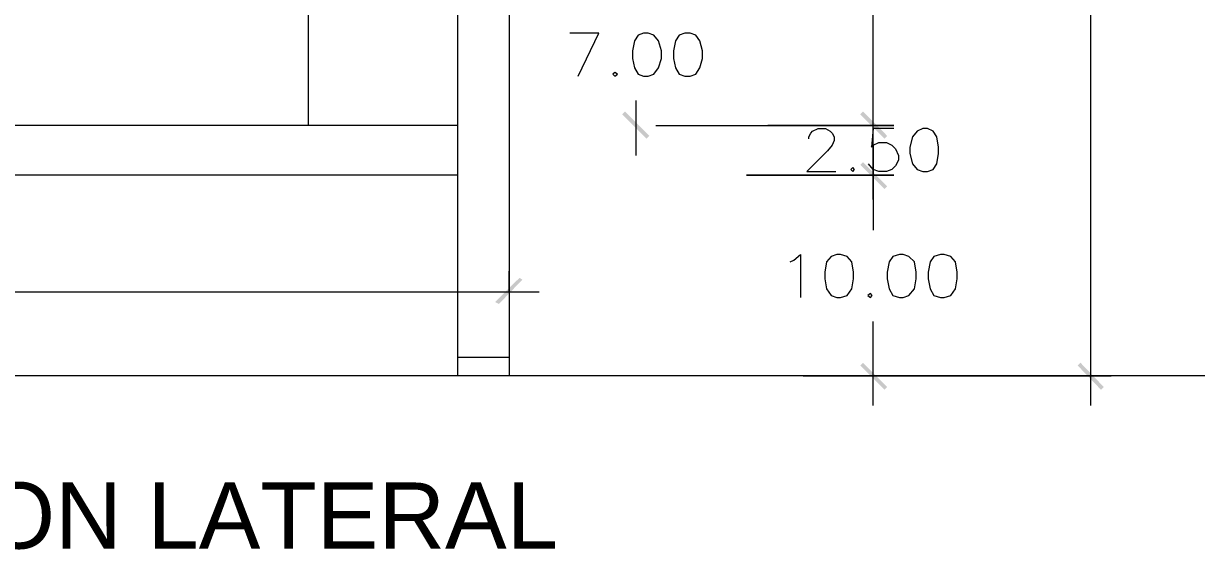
# Model space of a CAD drawing. Header units: inches. Extents: x 0.13 to 4.47, y 0.19 to 3.07.
# Drawn here: x 0.77 to 1.353, y 1.933 to 2.195 of the extents above; entities that cross this region are included whole.
import ezdxf

# ---------------------------------------------------------------- set-up
doc = ezdxf.new("R2010")
doc.units = ezdxf.units.IN
doc.header["$MEASUREMENT"] = 0
doc.layers.add('PDF_PDF5_PDF12_PDF11_0', color=7, linetype='Continuous')
doc.layers.add('PDF_Texto', color=7, linetype='Continuous')
doc.styles.add('PDF Arial', font='arial.ttf')

msp = doc.modelspace()

# ---------------------------------------------------------------- linework, layer by layer
at = {"layer": 'PDF_PDF5_PDF12_PDF11_0', "lineweight": 5}
for points in [[(1.01131, 2.21426), (1.01131, 2.01921), (0.98577, 2.01921), (0.98577, 2.21426), (0.48932, 2.21426), (0.48932, 2.01921), (0.46378, 2.01921), (0.46378, 2.73764)], [(1.30063, 2.00435), (1.30063, 2.37076)], [(1.19242, 2.12881), (1.19242, 2.34801)], [(0.91146, 2.14367), (0.91146, 2.21426)], [(1.07447, 2.12881), (1.07447, 2.15621)], [(1.19242, 2.10698), (1.19242, 2.11906), (1.19242, 2.14367), (1.19242, 2.15574)], [(0.98577, 2.14367), (0.48932, 2.14367)], [(1.08422, 2.14367), (1.09444, 2.14367), (1.20264, 2.14367), (1.13995, 2.14367)], [(1.19242, 2.13392), (1.19242, 2.09166)], [(0.98577, 2.11906), (0.48932, 2.11906)], [(1.20264, 2.11906), (1.12927, 2.11906), (1.20264, 2.11906)], [(1.01131, 2.06101), (1.01131, 2.07122)], [(0.44938, 2.06101), (1.02617, 2.06101)], [(1.19242, 2.00435), (1.19242, 2.04615)], [(0.98577, 2.0285), (1.01131, 2.0285)], [(1.27323, 2.01921), (0.25619, 2.01921)], [(2.95343, 2.01921), (0.36347, 2.01921)], [(1.15759, 2.01921), (1.31085, 2.01921)], [(1.1641, 2.01921), (1.20264, 2.01921)]]:
    msp.add_lwpolyline(points, dxfattribs=at)
at = {"layer": 'PDF_PDF5_PDF12_PDF11_0', "lineweight": 13}
for points in [[(1.04567, 2.16828), (1.05589, 2.18965), (1.04149, 2.18965)], [(1.16038, 2.13717), (1.16038, 2.1381), (1.16131, 2.13996), (1.16224, 2.14088), (1.16502, 2.14228), (1.16874, 2.14228), (1.17106, 2.14088), (1.17199, 2.13996), (1.17292, 2.1381), (1.17292, 2.13624), (1.17199, 2.13392), (1.16967, 2.13113), (1.15945, 2.12091), (1.17385, 2.12091)], [(1.20264, 2.14228), (1.19242, 2.14228), (1.1915, 2.13299), (1.19242, 2.13392), (1.19521, 2.13531), (1.19893, 2.13531), (1.20171, 2.13392), (1.20357, 2.13206), (1.20496, 2.12881), (1.20496, 2.12649), (1.20357, 2.1237), (1.20171, 2.12184), (1.19893, 2.12091), (1.19521, 2.12091), (1.19242, 2.12184), (1.1915, 2.12277), (1.1901, 2.12463)], [(1.15109, 2.07587), (1.15295, 2.0768), (1.1562, 2.07958), (1.1562, 2.05822)]]:
    msp.add_lwpolyline(points, dxfattribs=at)
for points in [[(1.07818, 2.18965), (1.0754, 2.18872), (1.07354, 2.18593), (1.07261, 2.18082), (1.07261, 2.17711), (1.07354, 2.17246), (1.0754, 2.16921), (1.07818, 2.16828), (1.0805, 2.16828), (1.08329, 2.16921), (1.08561, 2.17246), (1.08701, 2.17711), (1.08701, 2.18082), (1.08561, 2.18593), (1.08329, 2.18872), (1.0805, 2.18965)], [(1.09862, 2.18965), (1.09583, 2.18872), (1.09397, 2.18593), (1.09304, 2.18082), (1.09304, 2.17711), (1.09397, 2.17246), (1.09583, 2.16921), (1.09862, 2.16828), (1.1014, 2.16828), (1.10419, 2.16921), (1.10605, 2.17246), (1.10744, 2.17711), (1.10744, 2.18082), (1.10605, 2.18593), (1.10419, 2.18872), (1.1014, 2.18965)], [(1.06379, 2.17014), (1.06286, 2.16921), (1.06379, 2.16828), (1.06518, 2.16921)], [(1.21704, 2.14228), (1.21425, 2.14088), (1.21193, 2.1381), (1.21054, 2.13299), (1.21054, 2.12974), (1.21193, 2.12463), (1.21425, 2.12184), (1.21704, 2.12091), (1.21936, 2.12091), (1.22215, 2.12184), (1.224, 2.12463), (1.22493, 2.12974), (1.22493, 2.13299), (1.224, 2.1381), (1.22215, 2.14088), (1.21936, 2.14228)], [(1.18221, 2.12277), (1.18128, 2.12184), (1.18221, 2.12091), (1.18314, 2.12184)], [(1.17431, 2.07958), (1.17153, 2.07865), (1.1692, 2.07587), (1.16828, 2.07076), (1.16828, 2.06751), (1.1692, 2.0624), (1.17153, 2.05915), (1.17431, 2.05822), (1.17617, 2.05822), (1.17942, 2.05915), (1.18174, 2.0624), (1.18267, 2.06751), (1.18267, 2.07076), (1.18174, 2.07587), (1.17942, 2.07865), (1.17617, 2.07958)], [(1.20543, 2.07958), (1.20218, 2.07865), (1.20032, 2.07587), (1.19939, 2.07076), (1.19939, 2.06751), (1.20032, 2.0624), (1.20218, 2.05915), (1.20543, 2.05822), (1.20729, 2.05822), (1.21007, 2.05915), (1.21286, 2.0624), (1.21379, 2.06751), (1.21379, 2.07076), (1.21286, 2.07587), (1.21007, 2.07865), (1.20729, 2.07958)], [(1.22586, 2.07958), (1.22261, 2.07865), (1.22075, 2.07587), (1.21982, 2.07076), (1.21982, 2.06751), (1.22075, 2.0624), (1.22261, 2.05915), (1.22586, 2.05822), (1.22772, 2.05822), (1.23097, 2.05915), (1.23329, 2.0624), (1.23422, 2.06751), (1.23422, 2.07076), (1.23329, 2.07587), (1.23097, 2.07865), (1.22772, 2.07958)], [(1.19103, 2.06008), (1.18964, 2.05915), (1.19103, 2.05822), (1.19196, 2.05915)]]:
    msp.add_lwpolyline(points, close=True, dxfattribs=at)
at = {"layer": 'PDF_PDF5_PDF12_PDF11_0', "transparency": 33554559}
for points in [[(1.06889, 2.15064), (1.0675, 2.14924), (1.08097, 2.13856)], [(1.0675, 2.14924), (1.08097, 2.13856), (1.07958, 2.13717)], [(1.18732, 2.15064), (1.18592, 2.14924), (1.19939, 2.13856)], [(1.18732, 2.15064), (1.18592, 2.14924), (1.19939, 2.13856)], [(1.18592, 2.14924), (1.19939, 2.13856), (1.198, 2.13717)], [(1.18592, 2.14924), (1.19939, 2.13856), (1.198, 2.13717)], [(1.19939, 2.11348), (1.18592, 2.12417), (1.18732, 2.12556)], [(1.19939, 2.11348), (1.18592, 2.12417), (1.18732, 2.12556)], [(1.198, 2.11209), (1.19939, 2.11348), (1.18592, 2.12417)], [(1.198, 2.11209), (1.19939, 2.11348), (1.18592, 2.12417)], [(1.00434, 2.0559), (1.0062, 2.05497), (1.01642, 2.06797)], [(1.0062, 2.05497), (1.01642, 2.06797), (1.01781, 2.06704)], [(1.18732, 2.02571), (1.18592, 2.02432), (1.19939, 2.01364)], [(1.29552, 2.02571), (1.29413, 2.02432), (1.30713, 2.01364)], [(1.18592, 2.02432), (1.19939, 2.01364), (1.198, 2.01225)], [(1.29413, 2.02432), (1.30713, 2.01364), (1.30574, 2.01225)]]:
    msp.add_solid(points, dxfattribs=at)

# ---------------------------------------------------------------- texts
at = {"layer": 'PDF_Texto', "insert": (0.51719, 1.93276), "char_height": 0.032893, "attachment_point": 7, "style": 'PDF Arial'}
msp.add_mtext('2 ELEVACION LATERAL', dxfattribs=at)

doc.saveas('drawing.dxf')
